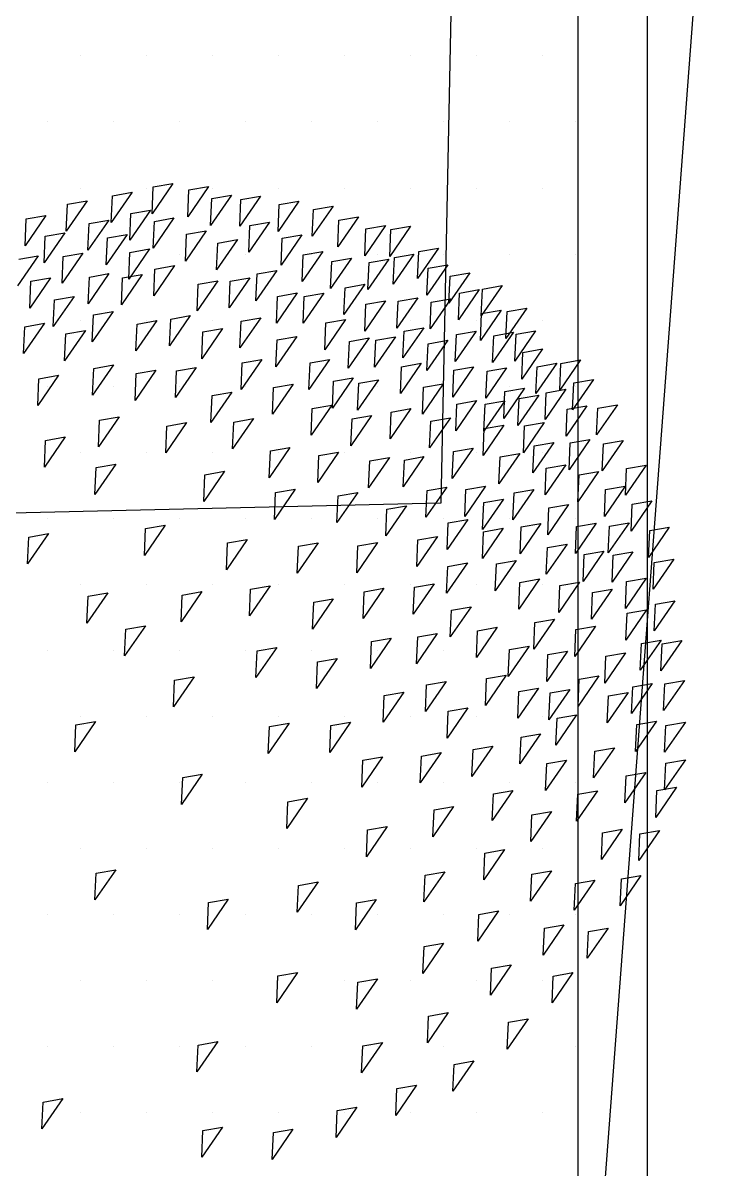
# Model space of a CAD drawing. Header units: millimetres. Extents: x 43168.9 to 43194.6, y -25545.1 to -25543.4.
# Drawn here: x 43172.176 to 43172.2155, y -25544.7485 to -25544.6824 of the extents above; entities that cross this region are included whole.
import ezdxf

# ---------------------------------------------------------------- set-up
doc = ezdxf.new("R2010")
doc.units = ezdxf.units.MM
doc.header["$LTSCALE"] = 200
doc.linetypes.add('DASHDOT', pattern=[1, 0.5, -0.25, 0, -0.25])
doc.layers.add('agac_sgh', color=7, linetype='Continuous', true_color=0x244700)
doc.layers.add('cim_sgh', color=7, linetype='Continuous', true_color=0x248f00)
for name, color, linetype in [('merdi_sgh', 3, 'Continuous'), ('vaziyet-01_sgh', 33, 'Continuous'), ('yapi-yaklasma_sgh', 41, 'DASHDOT')]:
    doc.layers.add(name, color=color, linetype=linetype)

msp = doc.modelspace()

# ---------------------------------------------------------------- linework, layer by layer
at = {"layer": 'agac_sgh', "color": 0}
for p, q in [((43172.184674, -25544.691622), (43172.183475, -25544.693367)), ((43172.183542, -25544.691818), (43172.184674, -25544.691622)), ((43172.182322, -25544.692126), (43172.181123, -25544.693871)), ((43172.181123, -25544.693871), (43172.18119, -25544.692322)), ((43172.18119, -25544.692322), (43172.182322, -25544.692126)), ((43172.183475, -25544.693367), (43172.183542, -25544.691818)), ((43172.186737, -25544.691796), (43172.185537, -25544.693541)), ((43172.185537, -25544.693541), (43172.185605, -25544.691992)), ((43172.185605, -25544.691992), (43172.186737, -25544.691796)), ((43172.188057, -25544.692292), (43172.186858, -25544.694037)), ((43172.186925, -25544.692488), (43172.188057, -25544.692292)), ((43172.179731, -25544.692622), (43172.178532, -25544.694368)), ((43172.178532, -25544.694368), (43172.178599, -25544.692818)), ((43172.178599, -25544.692818), (43172.179731, -25544.692622)), ((43172.186858, -25544.694037), (43172.186925, -25544.692488)), ((43172.18973, -25544.69234), (43172.188531, -25544.694086)), ((43172.188531, -25544.694086), (43172.188598, -25544.692536)), ((43172.188598, -25544.692536), (43172.18973, -25544.69234)), ((43172.191943, -25544.692633), (43172.190744, -25544.694379)), ((43172.190744, -25544.694379), (43172.190811, -25544.692829)), ((43172.190811, -25544.692829), (43172.191943, -25544.692633)), ((43172.193918, -25544.692919), (43172.192719, -25544.694665)), ((43172.192786, -25544.693115), (43172.193918, -25544.692919)), ((43172.177354, -25544.693469), (43172.176155, -25544.695214)), ((43172.176222, -25544.693665), (43172.177354, -25544.693469)), ((43172.183391, -25544.693148), (43172.182192, -25544.694893)), ((43172.182192, -25544.694893), (43172.182259, -25544.693344)), ((43172.182259, -25544.693344), (43172.183391, -25544.693148)), ((43172.184741, -25544.693607), (43172.183542, -25544.695352)), ((43172.183609, -25544.693803), (43172.184741, -25544.693607)), ((43172.192719, -25544.694665), (43172.192786, -25544.693115)), ((43172.195389, -25544.693534), (43172.19419, -25544.695279)), ((43172.194257, -25544.69373), (43172.195389, -25544.693534)), ((43172.176155, -25544.695214), (43172.176222, -25544.693665)), ((43172.180981, -25544.693726), (43172.179782, -25544.695472)), ((43172.179782, -25544.695472), (43172.179849, -25544.693922)), ((43172.179849, -25544.693922), (43172.180981, -25544.693726)), ((43172.183542, -25544.695352), (43172.183609, -25544.693803)), ((43172.190258, -25544.693843), (43172.189059, -25544.695588)), ((43172.189059, -25544.695588), (43172.189126, -25544.694039)), ((43172.189126, -25544.694039), (43172.190258, -25544.693843)), ((43172.19419, -25544.695279), (43172.194257, -25544.69373)), ((43172.196949, -25544.694037), (43172.19575, -25544.695782)), ((43172.19575, -25544.695782), (43172.195817, -25544.694233)), ((43172.195817, -25544.694233), (43172.196949, -25544.694037)), ((43172.198382, -25544.694078), (43172.197183, -25544.695824)), ((43172.197183, -25544.695824), (43172.197251, -25544.694274)), ((43172.197251, -25544.694274), (43172.198382, -25544.694078)), ((43172.178453, -25544.694454), (43172.177254, -25544.696199)), ((43172.177254, -25544.696199), (43172.177321, -25544.69465)), ((43172.177321, -25544.69465), (43172.178453, -25544.694454)), ((43172.182037, -25544.694558), (43172.180838, -25544.696303)), ((43172.180838, -25544.696303), (43172.180905, -25544.694754)), ((43172.180905, -25544.694754), (43172.182037, -25544.694558)), ((43172.186602, -25544.694347), (43172.185403, -25544.696092)), ((43172.185403, -25544.696092), (43172.185471, -25544.694543)), ((43172.185471, -25544.694543), (43172.186602, -25544.694347)), ((43172.188401, -25544.694857), (43172.187202, -25544.696602)), ((43172.187269, -25544.695053), (43172.188401, -25544.694857)), ((43172.192119, -25544.694583), (43172.19092, -25544.696329)), ((43172.19092, -25544.696329), (43172.190987, -25544.694779)), ((43172.190987, -25544.694779), (43172.192119, -25544.694583)), ((43172.183332, -25544.695396), (43172.182133, -25544.697142)), ((43172.182133, -25544.697142), (43172.182201, -25544.695592)), ((43172.182201, -25544.695592), (43172.183332, -25544.695396)), ((43172.187202, -25544.696602), (43172.187269, -25544.695053)), ((43172.193327, -25544.695534), (43172.192128, -25544.697279)), ((43172.192195, -25544.69573), (43172.193327, -25544.695534)), ((43172.199992, -25544.695345), (43172.198793, -25544.697091)), ((43172.198793, -25544.697091), (43172.19886, -25544.695541)), ((43172.19886, -25544.695541), (43172.199992, -25544.695345)), ((43172.176918, -25544.695782), (43172.175719, -25544.697528)), ((43172.175787, -25544.695978), (43172.176918, -25544.695782)), ((43172.179484, -25544.695628), (43172.178285, -25544.697373)), ((43172.178285, -25544.697373), (43172.178352, -25544.695824)), ((43172.178352, -25544.695824), (43172.179484, -25544.695628)), ((43172.192128, -25544.697279), (43172.192195, -25544.69573)), ((43172.194974, -25544.695925), (43172.193775, -25544.69767)), ((43172.193775, -25544.69767), (43172.193842, -25544.696121)), ((43172.193842, -25544.696121), (43172.194974, -25544.695925)), ((43172.197125, -25544.695987), (43172.195926, -25544.697732)), ((43172.195926, -25544.697732), (43172.195993, -25544.696183)), ((43172.195993, -25544.696183), (43172.197125, -25544.695987)), ((43172.198584, -25544.695686), (43172.197385, -25544.697431)), ((43172.197385, -25544.697431), (43172.197452, -25544.695882)), ((43172.197452, -25544.695882), (43172.198584, -25544.695686)), ((43172.180993, -25544.696816), (43172.179794, -25544.698561)), ((43172.179861, -25544.697012), (43172.180993, -25544.696816)), ((43172.182905, -25544.696871), (43172.181706, -25544.698617)), ((43172.181773, -25544.697067), (43172.182905, -25544.696871)), ((43172.184779, -25544.696354), (43172.18358, -25544.698099)), ((43172.18358, -25544.698099), (43172.183647, -25544.69655)), ((43172.183647, -25544.69655), (43172.184779, -25544.696354)), ((43172.190665, -25544.696639), (43172.189466, -25544.698384)), ((43172.189466, -25544.698384), (43172.189533, -25544.696835)), ((43172.189533, -25544.696835), (43172.190665, -25544.696639)), ((43172.200533, -25544.696315), (43172.199334, -25544.69806)), ((43172.199334, -25544.69806), (43172.199401, -25544.696511)), ((43172.199401, -25544.696511), (43172.200533, -25544.696315)), ((43172.201803, -25544.696771), (43172.200604, -25544.698516)), ((43172.200671, -25544.696967), (43172.201803, -25544.696771)), ((43172.177623, -25544.697061), (43172.176424, -25544.698807)), ((43172.176424, -25544.698807), (43172.176491, -25544.697257)), ((43172.176491, -25544.697257), (43172.177623, -25544.697061)), ((43172.179794, -25544.698561), (43172.179861, -25544.697012)), ((43172.181706, -25544.698617), (43172.181773, -25544.697067)), ((43172.187269, -25544.697227), (43172.18607, -25544.698972)), ((43172.18607, -25544.698972), (43172.186137, -25544.697423)), ((43172.186137, -25544.697423), (43172.187269, -25544.697227)), ((43172.189118, -25544.697051), (43172.187919, -25544.698797)), ((43172.187919, -25544.698797), (43172.187986, -25544.697247)), ((43172.187986, -25544.697247), (43172.189118, -25544.697051)), ((43172.195741, -25544.697434), (43172.194542, -25544.699179)), ((43172.19461, -25544.69763), (43172.195741, -25544.697434)), ((43172.200604, -25544.698516), (43172.200671, -25544.696967)), ((43172.203665, -25544.697511), (43172.202466, -25544.699257)), ((43172.202533, -25544.697707), (43172.203665, -25544.697511)), ((43172.178981, -25544.69813), (43172.177782, -25544.699876)), ((43172.177849, -25544.698326), (43172.178981, -25544.69813)), ((43172.191847, -25544.697931), (43172.190648, -25544.699677)), ((43172.190648, -25544.699677), (43172.190715, -25544.698127)), ((43172.190715, -25544.698127), (43172.191847, -25544.697931)), ((43172.19339, -25544.697938), (43172.192191, -25544.699683)), ((43172.192191, -25544.699683), (43172.192258, -25544.698134)), ((43172.192258, -25544.698134), (43172.19339, -25544.697938)), ((43172.194542, -25544.699179), (43172.19461, -25544.69763)), ((43172.198798, -25544.698209), (43172.197599, -25544.699955)), ((43172.197666, -25544.698405), (43172.198798, -25544.698209)), ((43172.200709, -25544.698265), (43172.19951, -25544.70001)), ((43172.199577, -25544.698461), (43172.200709, -25544.698265)), ((43172.202344, -25544.69774), (43172.201145, -25544.699485)), ((43172.201145, -25544.699485), (43172.201212, -25544.697936)), ((43172.201212, -25544.697936), (43172.202344, -25544.69774)), ((43172.202466, -25544.699257), (43172.202533, -25544.697707)), ((43172.177782, -25544.699876), (43172.177849, -25544.698326)), ((43172.196949, -25544.698384), (43172.19575, -25544.70013)), ((43172.19575, -25544.70013), (43172.195817, -25544.69858)), ((43172.195817, -25544.69858), (43172.196949, -25544.698384)), ((43172.197599, -25544.699955), (43172.197666, -25544.698405)), ((43172.19951, -25544.70001), (43172.199577, -25544.698461)), ((43172.203614, -25544.698921), (43172.202415, -25544.700666)), ((43172.202483, -25544.699117), (43172.203614, -25544.698921)), ((43172.205086, -25544.698811), (43172.203887, -25544.700556)), ((43172.203954, -25544.699007), (43172.205086, -25544.698811)), ((43172.181232, -25544.698996), (43172.180033, -25544.700742)), ((43172.180033, -25544.700742), (43172.1801, -25544.699192)), ((43172.1801, -25544.699192), (43172.181232, -25544.698996)), ((43172.183748, -25544.699527), (43172.182549, -25544.701272)), ((43172.182616, -25544.699723), (43172.183748, -25544.699527)), ((43172.185684, -25544.69924), (43172.184485, -25544.700985)), ((43172.184485, -25544.700985), (43172.184552, -25544.699436)), ((43172.184552, -25544.699436), (43172.185684, -25544.69924)), ((43172.189747, -25544.699358), (43172.188548, -25544.701103)), ((43172.188548, -25544.701103), (43172.188615, -25544.699554)), ((43172.188615, -25544.699554), (43172.189747, -25544.699358)), ((43172.194635, -25544.699461), (43172.193436, -25544.701207)), ((43172.193503, -25544.699657), (43172.194635, -25544.699461)), ((43172.202415, -25544.700666), (43172.202483, -25544.699117)), ((43172.203887, -25544.700556), (43172.203954, -25544.699007)), ((43172.177271, -25544.699682), (43172.176072, -25544.701428)), ((43172.176072, -25544.701428), (43172.176139, -25544.699878)), ((43172.176139, -25544.699878), (43172.177271, -25544.699682)), ((43172.179635, -25544.700094), (43172.178436, -25544.70184)), ((43172.178503, -25544.70029), (43172.179635, -25544.700094)), ((43172.182549, -25544.701272), (43172.182616, -25544.699723)), ((43172.187546, -25544.69998), (43172.186347, -25544.701726)), ((43172.186347, -25544.701726), (43172.186414, -25544.700176)), ((43172.186414, -25544.700176), (43172.187546, -25544.69998)), ((43172.193436, -25544.701207), (43172.193503, -25544.699657)), ((43172.19915, -25544.699935), (43172.197951, -25544.701681)), ((43172.197951, -25544.701681), (43172.198018, -25544.700131)), ((43172.198018, -25544.700131), (43172.19915, -25544.699935)), ((43172.202168, -25544.700137), (43172.200969, -25544.701883)), ((43172.201036, -25544.700333), (43172.202168, -25544.700137)), ((43172.204319, -25544.7002), (43172.20312, -25544.701945)), ((43172.203187, -25544.700396), (43172.204319, -25544.7002)), ((43172.205602, -25544.700122), (43172.204403, -25544.701868)), ((43172.20447, -25544.700318), (43172.205602, -25544.700122)), ((43172.178436, -25544.70184), (43172.178503, -25544.70029)), ((43172.191822, -25544.700448), (43172.190623, -25544.702193)), ((43172.190623, -25544.702193), (43172.19069, -25544.700644)), ((43172.19069, -25544.700644), (43172.191822, -25544.700448)), ((43172.195993, -25544.70053), (43172.194794, -25544.702276)), ((43172.194794, -25544.702276), (43172.194861, -25544.700726)), ((43172.194861, -25544.700726), (43172.195993, -25544.70053)), ((43172.197515, -25544.70046), (43172.196316, -25544.702205)), ((43172.196316, -25544.702205), (43172.196383, -25544.700656)), ((43172.196383, -25544.700656), (43172.197515, -25544.70046)), ((43172.200533, -25544.700662), (43172.199334, -25544.702407)), ((43172.199334, -25544.702407), (43172.199401, -25544.700858)), ((43172.199401, -25544.700858), (43172.200533, -25544.700662)), ((43172.200969, -25544.701883), (43172.201036, -25544.700333)), ((43172.20312, -25544.701945), (43172.203187, -25544.700396)), ((43172.204403, -25544.701868), (43172.20447, -25544.700318)), ((43172.206004, -25544.701164), (43172.204805, -25544.702909)), ((43172.204805, -25544.702909), (43172.204872, -25544.70136)), ((43172.204872, -25544.70136), (43172.206004, -25544.701164)), ((43172.181245, -25544.702086), (43172.180046, -25544.703831)), ((43172.180113, -25544.702282), (43172.181245, -25544.702086)), ((43172.186024, -25544.702224), (43172.184825, -25544.70397)), ((43172.184892, -25544.70242), (43172.186024, -25544.702224)), ((43172.18981, -25544.701762), (43172.18861, -25544.703507)), ((43172.18861, -25544.703507), (43172.188678, -25544.701958)), ((43172.188678, -25544.701958), (43172.18981, -25544.701762)), ((43172.193721, -25544.701761), (43172.192522, -25544.703506)), ((43172.192522, -25544.703506), (43172.192589, -25544.701957)), ((43172.192589, -25544.701957), (43172.193721, -25544.701761)), ((43172.198999, -25544.70199), (43172.1978, -25544.703736)), ((43172.1978, -25544.703736), (43172.197867, -25544.702186)), ((43172.197867, -25544.702186), (43172.198999, -25544.70199)), ((43172.202017, -25544.702192), (43172.200818, -25544.703938)), ((43172.200885, -25544.702388), (43172.202017, -25544.702192)), ((43172.206822, -25544.701988), (43172.205622, -25544.703734)), ((43172.205622, -25544.703734), (43172.20569, -25544.702184)), ((43172.20569, -25544.702184), (43172.206822, -25544.701988)), ((43172.208192, -25544.701799), (43172.206993, -25544.703545)), ((43172.206993, -25544.703545), (43172.207061, -25544.701995)), ((43172.207061, -25544.701995), (43172.208192, -25544.701799)), ((43172.178088, -25544.702681), (43172.176889, -25544.704426)), ((43172.176889, -25544.704426), (43172.176956, -25544.702877)), ((43172.176956, -25544.702877), (43172.178088, -25544.702681)), ((43172.180046, -25544.703831), (43172.180113, -25544.702282)), ((43172.183697, -25544.702386), (43172.182498, -25544.704131)), ((43172.182498, -25544.704131), (43172.182565, -25544.702582)), ((43172.182565, -25544.702582), (43172.183697, -25544.702386)), ((43172.184825, -25544.70397), (43172.184892, -25544.70242)), ((43172.195079, -25544.70283), (43172.19388, -25544.704576)), ((43172.193947, -25544.703026), (43172.195079, -25544.70283)), ((43172.200818, -25544.703938), (43172.200885, -25544.702388)), ((43172.203929, -25544.702248), (43172.20273, -25544.703993)), ((43172.20273, -25544.703993), (43172.202797, -25544.702444)), ((43172.202797, -25544.702444), (43172.203929, -25544.702248)), ((43172.191621, -25544.703187), (43172.190422, -25544.704933)), ((43172.190422, -25544.704933), (43172.190489, -25544.703383)), ((43172.190489, -25544.703383), (43172.191621, -25544.703187)), ((43172.19388, -25544.704576), (43172.193947, -25544.703026)), ((43172.196534, -25544.702949), (43172.195335, -25544.704694)), ((43172.195335, -25544.704694), (43172.195402, -25544.703145)), ((43172.195402, -25544.703145), (43172.196534, -25544.702949)), ((43172.200269, -25544.703171), (43172.19907, -25544.704917)), ((43172.19907, -25544.704917), (43172.199137, -25544.703367)), ((43172.199137, -25544.703367), (43172.200269, -25544.703171)), ((43172.20496, -25544.703422), (43172.203761, -25544.705167)), ((43172.203828, -25544.703618), (43172.20496, -25544.703422)), ((43172.20735, -25544.703491), (43172.206151, -25544.705236)), ((43172.206218, -25544.703687), (43172.20735, -25544.703491)), ((43172.208934, -25544.702927), (43172.207735, -25544.704672)), ((43172.207735, -25544.704672), (43172.207803, -25544.703123)), ((43172.207803, -25544.703123), (43172.208934, -25544.702927)), ((43172.188074, -25544.703657), (43172.186875, -25544.705402)), ((43172.186875, -25544.705402), (43172.186942, -25544.703853)), ((43172.186942, -25544.703853), (43172.188074, -25544.703657)), ((43172.202193, -25544.704142), (43172.200994, -25544.705888)), ((43172.201061, -25544.704338), (43172.202193, -25544.704142)), ((43172.203816, -25544.704151), (43172.202617, -25544.705897)), ((43172.202684, -25544.704347), (43172.203816, -25544.704151)), ((43172.203761, -25544.705167), (43172.203828, -25544.703618)), ((43172.205782, -25544.703827), (43172.204583, -25544.705572)), ((43172.204583, -25544.705572), (43172.20465, -25544.704023)), ((43172.20465, -25544.704023), (43172.205782, -25544.703827)), ((43172.206151, -25544.705236), (43172.206218, -25544.703687)), ((43172.193847, -25544.704396), (43172.192648, -25544.706141)), ((43172.192648, -25544.706141), (43172.192715, -25544.704592)), ((43172.192715, -25544.704592), (43172.193847, -25544.704396)), ((43172.198408, -25544.704605), (43172.197209, -25544.70635)), ((43172.197209, -25544.70635), (43172.197276, -25544.704801)), ((43172.197276, -25544.704801), (43172.198408, -25544.704605)), ((43172.200994, -25544.705888), (43172.201061, -25544.704338)), ((43172.202617, -25544.705897), (43172.202684, -25544.704347)), ((43172.208557, -25544.704441), (43172.207358, -25544.706187)), ((43172.207358, -25544.706187), (43172.207425, -25544.704637)), ((43172.207425, -25544.704637), (43172.208557, -25544.704441)), ((43172.210318, -25544.704378), (43172.209119, -25544.706123)), ((43172.209119, -25544.706123), (43172.209186, -25544.704574)), ((43172.209186, -25544.704574), (43172.210318, -25544.704378)), ((43172.181585, -25544.70507), (43172.180385, -25544.706816)), ((43172.180385, -25544.706816), (43172.180453, -25544.705266)), ((43172.180453, -25544.705266), (43172.181585, -25544.70507)), ((43172.185471, -25544.705412), (43172.184272, -25544.707157)), ((43172.184339, -25544.705608), (43172.185471, -25544.705412)), ((43172.189319, -25544.70518), (43172.18812, -25544.706925)), ((43172.18812, -25544.706925), (43172.188187, -25544.705376)), ((43172.188187, -25544.705376), (43172.189319, -25544.70518)), ((43172.196144, -25544.704997), (43172.194945, -25544.706742)), ((43172.194945, -25544.706742), (43172.195012, -25544.705193)), ((43172.195012, -25544.705193), (43172.196144, -25544.704997)), ((43172.200684, -25544.705128), (43172.199485, -25544.706874)), ((43172.199485, -25544.706874), (43172.199552, -25544.705324)), ((43172.199552, -25544.705324), (43172.200684, -25544.705128)), ((43172.206092, -25544.705399), (43172.204893, -25544.707145)), ((43172.20496, -25544.705595), (43172.206092, -25544.705399)), ((43172.184272, -25544.707157), (43172.184339, -25544.705608)), ((43172.203765, -25544.705561), (43172.202566, -25544.707306)), ((43172.202566, -25544.707306), (43172.202634, -25544.705757)), ((43172.202634, -25544.705757), (43172.203765, -25544.705561)), ((43172.204893, -25544.707145), (43172.20496, -25544.705595)), ((43172.178466, -25544.706238), (43172.177266, -25544.707984)), ((43172.177266, -25544.707984), (43172.177334, -25544.706434)), ((43172.177334, -25544.706434), (43172.178466, -25544.706238)), ((43172.191432, -25544.706843), (43172.190233, -25544.708588)), ((43172.1903, -25544.707039), (43172.191432, -25544.706843)), ((43172.206646, -25544.70656), (43172.205446, -25544.708305)), ((43172.205446, -25544.708305), (43172.205514, -25544.706756)), ((43172.205514, -25544.706756), (43172.206646, -25544.70656)), ((43172.208733, -25544.706391), (43172.207534, -25544.708137)), ((43172.207534, -25544.708137), (43172.207601, -25544.706587)), ((43172.207601, -25544.706587), (43172.208733, -25544.706391)), ((43172.210645, -25544.706447), (43172.209446, -25544.708192)), ((43172.209446, -25544.708192), (43172.209513, -25544.706643)), ((43172.209513, -25544.706643), (43172.210645, -25544.706447)), ((43172.190233, -25544.708588), (43172.1903, -25544.707039)), ((43172.194232, -25544.707115), (43172.193033, -25544.70886)), ((43172.193033, -25544.70886), (43172.193101, -25544.707311)), ((43172.193101, -25544.707311), (43172.194232, -25544.707115)), ((43172.197163, -25544.707429), (43172.195964, -25544.709174)), ((43172.196031, -25544.707625), (43172.197163, -25544.707429)), ((43172.199162, -25544.707372), (43172.197963, -25544.709118)), ((43172.198031, -25544.707568), (43172.199162, -25544.707372)), ((43172.201992, -25544.706882), (43172.200793, -25544.708628)), ((43172.200793, -25544.708628), (43172.20086, -25544.707078)), ((43172.20086, -25544.707078), (43172.201992, -25544.706882)), ((43172.204684, -25544.707189), (43172.203485, -25544.708934)), ((43172.203485, -25544.708934), (43172.203552, -25544.707385)), ((43172.203552, -25544.707385), (43172.204684, -25544.707189)), ((43172.181383, -25544.70781), (43172.180184, -25544.709556)), ((43172.180184, -25544.709556), (43172.180251, -25544.708006)), ((43172.180251, -25544.708006), (43172.181383, -25544.70781)), ((43172.195964, -25544.709174), (43172.196031, -25544.707625)), ((43172.197963, -25544.709118), (43172.198031, -25544.707568)), ((43172.20735, -25544.707838), (43172.206151, -25544.709584)), ((43172.206151, -25544.709584), (43172.206218, -25544.708034)), ((43172.206218, -25544.708034), (43172.20735, -25544.707838)), ((43172.211978, -25544.707858), (43172.210779, -25544.709604)), ((43172.210779, -25544.709604), (43172.210846, -25544.708054)), ((43172.210846, -25544.708054), (43172.211978, -25544.707858)), ((43172.187659, -25544.708221), (43172.18646, -25544.709966)), ((43172.18646, -25544.709966), (43172.186527, -25544.708417)), ((43172.186527, -25544.708417), (43172.187659, -25544.708221)), ((43172.209236, -25544.708236), (43172.208037, -25544.709982)), ((43172.208037, -25544.709982), (43172.208104, -25544.708432)), ((43172.208104, -25544.708432), (43172.209236, -25544.708236)), ((43172.191734, -25544.709254), (43172.190535, -25544.711)), ((43172.190535, -25544.711), (43172.190602, -25544.70945)), ((43172.190602, -25544.70945), (43172.191734, -25544.709254)), ((43172.195339, -25544.709435), (43172.19414, -25544.71118)), ((43172.194207, -25544.709631), (43172.195339, -25544.709435)), ((43172.20047, -25544.709126), (43172.199271, -25544.710872)), ((43172.199271, -25544.710872), (43172.199339, -25544.709322)), ((43172.199339, -25544.709322), (43172.20047, -25544.709126)), ((43172.202709, -25544.709077), (43172.20151, -25544.710822)), ((43172.20151, -25544.710822), (43172.201577, -25544.709273)), ((43172.201577, -25544.709273), (43172.202709, -25544.709077)), ((43172.205489, -25544.709272), (43172.204289, -25544.711017)), ((43172.204289, -25544.711017), (43172.204357, -25544.709468)), ((43172.204357, -25544.709468), (43172.205489, -25544.709272)), ((43172.210771, -25544.709082), (43172.209572, -25544.710827)), ((43172.209572, -25544.710827), (43172.209639, -25544.709278)), ((43172.209639, -25544.709278), (43172.210771, -25544.709082)), ((43172.19414, -25544.71118), (43172.194207, -25544.709631)), ((43172.203745, -25544.709831), (43172.202546, -25544.711577)), ((43172.202546, -25544.711577), (43172.202613, -25544.710027)), ((43172.202613, -25544.710027), (43172.203745, -25544.709831)), ((43172.207501, -25544.710131), (43172.206302, -25544.711876)), ((43172.206369, -25544.710327), (43172.207501, -25544.710131)), ((43172.212305, -25544.709927), (43172.211106, -25544.711672)), ((43172.211106, -25544.711672), (43172.211173, -25544.710123)), ((43172.211173, -25544.710123), (43172.212305, -25544.709927)), ((43172.198156, -25544.710203), (43172.196957, -25544.711949)), ((43172.196957, -25544.711949), (43172.197025, -25544.710399)), ((43172.197025, -25544.710399), (43172.198156, -25544.710203)), ((43172.206302, -25544.711876), (43172.206369, -25544.710327)), ((43172.184238, -25544.711325), (43172.183039, -25544.71307)), ((43172.183106, -25544.711521), (43172.184238, -25544.711325)), ((43172.20169, -25544.710992), (43172.200491, -25544.712738)), ((43172.200491, -25544.712738), (43172.200559, -25544.711188)), ((43172.200559, -25544.711188), (43172.20169, -25544.710992)), ((43172.205904, -25544.711229), (43172.204705, -25544.712974)), ((43172.204705, -25544.712974), (43172.204772, -25544.711425)), ((43172.204772, -25544.711425), (43172.205904, -25544.711229)), ((43172.209098, -25544.711207), (43172.207899, -25544.712952)), ((43172.207899, -25544.712952), (43172.207966, -25544.711403)), ((43172.207966, -25544.711403), (43172.209098, -25544.711207)), ((43172.210989, -25544.711185), (43172.20979, -25544.712931)), ((43172.20979, -25544.712931), (43172.209857, -25544.711381)), ((43172.209857, -25544.711381), (43172.210989, -25544.711185)), ((43172.213311, -25544.711443), (43172.212112, -25544.713189)), ((43172.212179, -25544.711639), (43172.213311, -25544.711443)), ((43172.177497, -25544.711816), (43172.176298, -25544.713561)), ((43172.176298, -25544.713561), (43172.176365, -25544.712012)), ((43172.176365, -25544.712012), (43172.177497, -25544.711816)), ((43172.183039, -25544.71307), (43172.183106, -25544.711521)), ((43172.188967, -25544.712149), (43172.187768, -25544.713894)), ((43172.187835, -25544.712345), (43172.188967, -25544.712149)), ((43172.199942, -25544.711971), (43172.198743, -25544.713716)), ((43172.19881, -25544.712167), (43172.199942, -25544.711971)), ((43172.203728, -25544.711509), (43172.202529, -25544.713254)), ((43172.202529, -25544.713254), (43172.202596, -25544.711705)), ((43172.202596, -25544.711705), (43172.203728, -25544.711509)), ((43172.212112, -25544.713189), (43172.212179, -25544.711639)), ((43172.187768, -25544.713894), (43172.187835, -25544.712345)), ((43172.19305, -25544.712343), (43172.191851, -25544.714089)), ((43172.191851, -25544.714089), (43172.191918, -25544.712539)), ((43172.191918, -25544.712539), (43172.19305, -25544.712343)), ((43172.196484, -25544.712328), (43172.195285, -25544.714074)), ((43172.195285, -25544.714074), (43172.195352, -25544.712524)), ((43172.195352, -25544.712524), (43172.196484, -25544.712328)), ((43172.198743, -25544.713716), (43172.19881, -25544.712167)), ((43172.207413, -25544.712417), (43172.206214, -25544.714162)), ((43172.206214, -25544.714162), (43172.206281, -25544.712613)), ((43172.206281, -25544.712613), (43172.207413, -25544.712417)), ((43172.20447, -25544.713361), (43172.203271, -25544.715106)), ((43172.203338, -25544.713557), (43172.20447, -25544.713361)), ((43172.209538, -25544.712821), (43172.208339, -25544.714567)), ((43172.208339, -25544.714567), (43172.208406, -25544.713017)), ((43172.208406, -25544.713017), (43172.209538, -25544.712821)), ((43172.211211, -25544.71287), (43172.210012, -25544.714615)), ((43172.210012, -25544.714615), (43172.210079, -25544.713066)), ((43172.210079, -25544.713066), (43172.211211, -25544.71287)), ((43172.213575, -25544.713282), (43172.212376, -25544.715027)), ((43172.212376, -25544.715027), (43172.212443, -25544.713478)), ((43172.212443, -25544.713478), (43172.213575, -25544.713282)), ((43172.201665, -25544.713508), (43172.200466, -25544.715254)), ((43172.200466, -25544.715254), (43172.200533, -25544.713704)), ((43172.200533, -25544.713704), (43172.201665, -25544.713508)), ((43172.203271, -25544.715106), (43172.203338, -25544.713557)), ((43172.199741, -25544.714711), (43172.198542, -25544.716456)), ((43172.198609, -25544.714907), (43172.199741, -25544.714711)), ((43172.205828, -25544.71443), (43172.204629, -25544.716175)), ((43172.204629, -25544.716175), (43172.204696, -25544.714626)), ((43172.204696, -25544.714626), (43172.205828, -25544.71443)), ((43172.20813, -25544.714611), (43172.206931, -25544.716356)), ((43172.206998, -25544.714807), (43172.20813, -25544.714611)), ((43172.211978, -25544.714379), (43172.210779, -25544.716125)), ((43172.210779, -25544.716125), (43172.210846, -25544.714575)), ((43172.210846, -25544.714575), (43172.211978, -25544.714379)), ((43172.180918, -25544.715233), (43172.179719, -25544.716978)), ((43172.179719, -25544.716978), (43172.179786, -25544.715429)), ((43172.179786, -25544.715429), (43172.180918, -25544.715233)), ((43172.186351, -25544.715162), (43172.185152, -25544.716907)), ((43172.185152, -25544.716907), (43172.185219, -25544.715358)), ((43172.185219, -25544.715358), (43172.186351, -25544.715162)), ((43172.190288, -25544.714818), (43172.189089, -25544.716564)), ((43172.189089, -25544.716564), (43172.189156, -25544.715014)), ((43172.189156, -25544.715014), (43172.190288, -25544.714818)), ((43172.196849, -25544.71497), (43172.195649, -25544.716716)), ((43172.195649, -25544.716716), (43172.195717, -25544.715166)), ((43172.195717, -25544.715166), (43172.196849, -25544.71497)), ((43172.198542, -25544.716456), (43172.198609, -25544.714907)), ((43172.206931, -25544.716356), (43172.206998, -25544.714807)), ((43172.210016, -25544.715009), (43172.208817, -25544.716754)), ((43172.208817, -25544.716754), (43172.208884, -25544.715205)), ((43172.208884, -25544.715205), (43172.210016, -25544.715009)), ((43172.193931, -25544.715572), (43172.192732, -25544.717318)), ((43172.192732, -25544.717318), (43172.192799, -25544.715768)), ((43172.192799, -25544.715768), (43172.193931, -25544.715572)), ((43172.201879, -25544.716031), (43172.20068, -25544.717777)), ((43172.200747, -25544.716227), (43172.201879, -25544.716031)), ((43172.213638, -25544.715686), (43172.212439, -25544.717431)), ((43172.212439, -25544.717431), (43172.212506, -25544.715882)), ((43172.212506, -25544.715882), (43172.213638, -25544.715686)), ((43172.20068, -25544.717777), (43172.200747, -25544.716227)), ((43172.206696, -25544.716743), (43172.205497, -25544.718489)), ((43172.205564, -25544.716939), (43172.206696, -25544.716743)), ((43172.212003, -25544.716211), (43172.210804, -25544.717956)), ((43172.210804, -25544.717956), (43172.210871, -25544.716407)), ((43172.210871, -25544.716407), (43172.212003, -25544.716211)), ((43172.183094, -25544.717127), (43172.181895, -25544.718872)), ((43172.181895, -25544.718872), (43172.181962, -25544.717323)), ((43172.181962, -25544.717323), (43172.183094, -25544.717127)), ((43172.203388, -25544.717219), (43172.202189, -25544.718965)), ((43172.202189, -25544.718965), (43172.202257, -25544.717415)), ((43172.202257, -25544.717415), (43172.203388, -25544.717219)), ((43172.205497, -25544.718489), (43172.205564, -25544.716939)), ((43172.20906, -25544.717155), (43172.207861, -25544.7189)), ((43172.207861, -25544.7189), (43172.207929, -25544.717351)), ((43172.207929, -25544.717351), (43172.20906, -25544.717155)), ((43172.197276, -25544.717843), (43172.196077, -25544.719588)), ((43172.196077, -25544.719588), (43172.196144, -25544.718039)), ((43172.196144, -25544.718039), (43172.197276, -25544.717843)), ((43172.19993, -25544.717577), (43172.198731, -25544.719322)), ((43172.198731, -25544.719322), (43172.198798, -25544.717773)), ((43172.198798, -25544.717773), (43172.19993, -25544.717577)), ((43172.212833, -25544.717951), (43172.211634, -25544.719696)), ((43172.211702, -25544.718147), (43172.212833, -25544.717951)), ((43172.214028, -25544.717985), (43172.212829, -25544.719731)), ((43172.212896, -25544.718181), (43172.214028, -25544.717985)), ((43172.190665, -25544.718376), (43172.189466, -25544.720121)), ((43172.189466, -25544.720121), (43172.189533, -25544.718572)), ((43172.189533, -25544.718572), (43172.190665, -25544.718376)), ((43172.205225, -25544.718302), (43172.204026, -25544.720048)), ((43172.204026, -25544.720048), (43172.204093, -25544.718498)), ((43172.204093, -25544.718498), (43172.205225, -25544.718302)), ((43172.207438, -25544.718595), (43172.206239, -25544.720341)), ((43172.206306, -25544.718791), (43172.207438, -25544.718595)), ((43172.210783, -25544.718692), (43172.209584, -25544.720438)), ((43172.209652, -25544.718888), (43172.210783, -25544.718692)), ((43172.211634, -25544.719696), (43172.211702, -25544.718147)), ((43172.212829, -25544.719731), (43172.212896, -25544.718181)), ((43172.194157, -25544.719011), (43172.192958, -25544.720756)), ((43172.192958, -25544.720756), (43172.193025, -25544.719207)), ((43172.193025, -25544.719207), (43172.194157, -25544.719011)), ((43172.206239, -25544.720341), (43172.206306, -25544.718791)), ((43172.209584, -25544.720438), (43172.209652, -25544.718888)), ((43172.185911, -25544.720069), (43172.184712, -25544.721814)), ((43172.184779, -25544.720265), (43172.185911, -25544.720069)), ((43172.203904, -25544.71998), (43172.202705, -25544.721725)), ((43172.202772, -25544.720176), (43172.203904, -25544.71998)), ((43172.209249, -25544.720021), (43172.20805, -25544.721766)), ((43172.208117, -25544.720217), (43172.209249, -25544.720021)), ((43172.184712, -25544.721814), (43172.184779, -25544.720265)), ((43172.200446, -25544.720337), (43172.199246, -25544.722083)), ((43172.199246, -25544.722083), (43172.199314, -25544.720533)), ((43172.199314, -25544.720533), (43172.200446, -25544.720337)), ((43172.202705, -25544.721725), (43172.202772, -25544.720176)), ((43172.205765, -25544.72072), (43172.204566, -25544.722466)), ((43172.204634, -25544.720916), (43172.205765, -25544.72072)), ((43172.20805, -25544.721766), (43172.208117, -25544.720217)), ((43172.21233, -25544.720453), (43172.211131, -25544.722199)), ((43172.211131, -25544.722199), (43172.211199, -25544.720649)), ((43172.211199, -25544.720649), (43172.21233, -25544.720453)), ((43172.214179, -25544.720278), (43172.21298, -25544.722023)), ((43172.21298, -25544.722023), (43172.213047, -25544.720474)), ((43172.213047, -25544.720474), (43172.214179, -25544.720278)), ((43172.198006, -25544.720953), (43172.196807, -25544.722698)), ((43172.196807, -25544.722698), (43172.196874, -25544.721149)), ((43172.196874, -25544.721149), (43172.198006, -25544.720953)), ((43172.204566, -25544.722466), (43172.204634, -25544.720916)), ((43172.207568, -25544.720811), (43172.206369, -25544.722556)), ((43172.206369, -25544.722556), (43172.206436, -25544.721007)), ((43172.206436, -25544.721007), (43172.207568, -25544.720811)), ((43172.210934, -25544.720985), (43172.209735, -25544.72273)), ((43172.209735, -25544.72273), (43172.209803, -25544.721181)), ((43172.209803, -25544.721181), (43172.210934, -25544.720985)), ((43172.201691, -25544.721861), (43172.200492, -25544.723606)), ((43172.200492, -25544.723606), (43172.200559, -25544.722057)), ((43172.200559, -25544.722057), (43172.201691, -25544.721861)), ((43172.180214, -25544.722649), (43172.179015, -25544.724394)), ((43172.179082, -25544.722845), (43172.180214, -25544.722649)), ((43172.194924, -25544.722694), (43172.193725, -25544.72444)), ((43172.193793, -25544.72289), (43172.194924, -25544.722694)), ((43172.207966, -25544.722272), (43172.206767, -25544.724017)), ((43172.206767, -25544.724017), (43172.206834, -25544.722468)), ((43172.206834, -25544.722468), (43172.207966, -25544.722272)), ((43172.212569, -25544.722634), (43172.21137, -25544.724379)), ((43172.211438, -25544.72283), (43172.212569, -25544.722634)), ((43172.214242, -25544.722682), (43172.213043, -25544.724428)), ((43172.21311, -25544.722878), (43172.214242, -25544.722682)), ((43172.179015, -25544.724394), (43172.179082, -25544.722845)), ((43172.191382, -25544.722744), (43172.190183, -25544.724489)), ((43172.190183, -25544.724489), (43172.19025, -25544.72294)), ((43172.19025, -25544.72294), (43172.191382, -25544.722744)), ((43172.193725, -25544.72444), (43172.193793, -25544.72289)), ((43172.205891, -25544.723355), (43172.204692, -25544.725101)), ((43172.204759, -25544.723551), (43172.205891, -25544.723355)), ((43172.21137, -25544.724379), (43172.211438, -25544.72283)), ((43172.213043, -25544.724428), (43172.21311, -25544.722878)), ((43172.204692, -25544.725101), (43172.204759, -25544.723551)), ((43172.196773, -25544.724693), (43172.195574, -25544.726438)), ((43172.195641, -25544.724889), (43172.196773, -25544.724693)), ((43172.200144, -25544.724447), (43172.198945, -25544.726193)), ((43172.198945, -25544.726193), (43172.199012, -25544.724643)), ((43172.199012, -25544.724643), (43172.200144, -25544.724447)), ((43172.203124, -25544.724076), (43172.201925, -25544.725821)), ((43172.201925, -25544.725821), (43172.201993, -25544.724272)), ((43172.201993, -25544.724272), (43172.203124, -25544.724076)), ((43172.210142, -25544.724165), (43172.208943, -25544.72591)), ((43172.208943, -25544.72591), (43172.20901, -25544.724361)), ((43172.20901, -25544.724361), (43172.210142, -25544.724165)), ((43172.195574, -25544.726438), (43172.195641, -25544.724889)), ((43172.207375, -25544.724886), (43172.206176, -25544.726631)), ((43172.206176, -25544.726631), (43172.206243, -25544.725082)), ((43172.206243, -25544.725082), (43172.207375, -25544.724886)), ((43172.214242, -25544.724856), (43172.213043, -25544.726601)), ((43172.213043, -25544.726601), (43172.21311, -25544.725052)), ((43172.21311, -25544.725052), (43172.214242, -25544.724856)), ((43172.186377, -25544.725688), (43172.185177, -25544.727433)), ((43172.185177, -25544.727433), (43172.185245, -25544.725884)), ((43172.185245, -25544.725884), (43172.186377, -25544.725688)), ((43172.211953, -25544.72559), (43172.210754, -25544.727336)), ((43172.210754, -25544.727336), (43172.210821, -25544.725786)), ((43172.210821, -25544.725786), (43172.211953, -25544.72559)), ((43172.204294, -25544.726627), (43172.203095, -25544.728372)), ((43172.203162, -25544.726823), (43172.204294, -25544.726627)), ((43172.209161, -25544.726654), (43172.207962, -25544.728399)), ((43172.208029, -25544.72685), (43172.209161, -25544.726654)), ((43172.213727, -25544.726443), (43172.212527, -25544.728188)), ((43172.212527, -25544.728188), (43172.212595, -25544.726639)), ((43172.212595, -25544.726639), (43172.213727, -25544.726443)), ((43172.192447, -25544.727084), (43172.191248, -25544.72883)), ((43172.191248, -25544.72883), (43172.191315, -25544.72728)), ((43172.191315, -25544.72728), (43172.192447, -25544.727084)), ((43172.203095, -25544.728372), (43172.203162, -25544.726823)), ((43172.207962, -25544.728399), (43172.208029, -25544.72685)), ((43172.200873, -25544.727557), (43172.199674, -25544.729303)), ((43172.199674, -25544.729303), (43172.199741, -25544.727753)), ((43172.199741, -25544.727753), (43172.200873, -25544.727557)), ((43172.20652, -25544.727836), (43172.205321, -25544.729581)), ((43172.205388, -25544.728032), (43172.20652, -25544.727836)), ((43172.205321, -25544.729581), (43172.205388, -25544.728032)), ((43172.197037, -25544.728705), (43172.195838, -25544.73045)), ((43172.195838, -25544.73045), (43172.195906, -25544.728901)), ((43172.195906, -25544.728901), (43172.197037, -25544.728705)), ((43172.210595, -25544.728869), (43172.209396, -25544.730614)), ((43172.209396, -25544.730614), (43172.209463, -25544.729065)), ((43172.209463, -25544.729065), (43172.210595, -25544.728869)), ((43172.212746, -25544.728931), (43172.211547, -25544.730677)), ((43172.211547, -25544.730677), (43172.211614, -25544.729127)), ((43172.211614, -25544.729127), (43172.212746, -25544.728931)), ((43172.203804, -25544.730045), (43172.202605, -25544.73179)), ((43172.202605, -25544.73179), (43172.202672, -25544.730241)), ((43172.202672, -25544.730241), (43172.203804, -25544.730045)), ((43172.18138, -25544.7312), (43172.180181, -25544.732946)), ((43172.180248, -25544.731396), (43172.18138, -25544.7312)), ((43172.200358, -25544.731318), (43172.199159, -25544.733063)), ((43172.199226, -25544.731514), (43172.200358, -25544.731318)), ((43172.206508, -25544.731267), (43172.205309, -25544.733013)), ((43172.205376, -25544.731463), (43172.206508, -25544.731267)), ((43172.180181, -25544.732946), (43172.180248, -25544.731396)), ((43172.193051, -25544.731907), (43172.191852, -25544.733652)), ((43172.191919, -25544.732103), (43172.193051, -25544.731907)), ((43172.199159, -25544.733063), (43172.199226, -25544.731514)), ((43172.205309, -25544.733013), (43172.205376, -25544.731463)), ((43172.209023, -25544.731798), (43172.207824, -25544.733543)), ((43172.207891, -25544.731994), (43172.209023, -25544.731798)), ((43172.211677, -25544.731532), (43172.210478, -25544.733277)), ((43172.210478, -25544.733277), (43172.210545, -25544.731728)), ((43172.210545, -25544.731728), (43172.211677, -25544.731532)), ((43172.191852, -25544.733652), (43172.191919, -25544.732103)), ((43172.207824, -25544.733543), (43172.207891, -25544.731994)), ((43172.187869, -25544.732901), (43172.18667, -25544.734646)), ((43172.18667, -25544.734646), (43172.186737, -25544.733097)), ((43172.186737, -25544.733097), (43172.187869, -25544.732901)), ((43172.196409, -25544.732919), (43172.19521, -25544.734665)), ((43172.19521, -25544.734665), (43172.195277, -25544.733115)), ((43172.195277, -25544.733115), (43172.196409, -25544.732919)), ((43172.203464, -25544.733582), (43172.202265, -25544.735327)), ((43172.202265, -25544.735327), (43172.202332, -25544.733778)), ((43172.202332, -25544.733778), (43172.203464, -25544.733582)), ((43172.207237, -25544.734377), (43172.206038, -25544.736123)), ((43172.206038, -25544.736123), (43172.206105, -25544.734573)), ((43172.206105, -25544.734573), (43172.207237, -25544.734377)), ((43172.209778, -25544.734566), (43172.208579, -25544.736311)), ((43172.208646, -25544.734762), (43172.209778, -25544.734566)), ((43172.208579, -25544.736311), (43172.208646, -25544.734762)), ((43172.200295, -25544.735435), (43172.199096, -25544.73718)), ((43172.199096, -25544.73718), (43172.199163, -25544.735631)), ((43172.199163, -25544.735631), (43172.200295, -25544.735435)), ((43172.191869, -25544.737135), (43172.190669, -25544.738881)), ((43172.190737, -25544.737331), (43172.191869, -25544.737135)), ((43172.204194, -25544.736692), (43172.202995, -25544.738437)), ((43172.202995, -25544.738437), (43172.203062, -25544.736888)), ((43172.203062, -25544.736888), (43172.204194, -25544.736692)), ((43172.207753, -25544.737138), (43172.206554, -25544.738884)), ((43172.206621, -25544.737334), (43172.207753, -25544.737138)), ((43172.190669, -25544.738881), (43172.190737, -25544.737331)), ((43172.196472, -25544.737498), (43172.195273, -25544.739243)), ((43172.195273, -25544.739243), (43172.19534, -25544.737694)), ((43172.19534, -25544.737694), (43172.196472, -25544.737498)), ((43172.206554, -25544.738884), (43172.206621, -25544.737334)), ((43172.200559, -25544.739447), (43172.19936, -25544.741192)), ((43172.19936, -25544.741192), (43172.199427, -25544.739643)), ((43172.199427, -25544.739643), (43172.200559, -25544.739447)), ((43172.205162, -25544.739809), (43172.203963, -25544.741554)), ((43172.20403, -25544.740005), (43172.205162, -25544.739809)), ((43172.203963, -25544.741554), (43172.20403, -25544.740005)), ((43172.187266, -25544.74112), (43172.186067, -25544.742866)), ((43172.186134, -25544.741316), (43172.187266, -25544.74112)), ((43172.196761, -25544.741167), (43172.195562, -25544.742912)), ((43172.195629, -25544.741363), (43172.196761, -25544.741167)), ((43172.186067, -25544.742866), (43172.186134, -25544.741316)), ((43172.195562, -25544.742912), (43172.195629, -25544.741363)), ((43172.202031, -25544.742235), (43172.200831, -25544.74398)), ((43172.200831, -25544.74398), (43172.200899, -25544.742431)), ((43172.200899, -25544.742431), (43172.202031, -25544.742235)), ((43172.198736, -25544.743627), (43172.197536, -25544.745372)), ((43172.197536, -25544.745372), (43172.197604, -25544.743823)), ((43172.197604, -25544.743823), (43172.198736, -25544.743627)), ((43172.178324, -25544.744408), (43172.177125, -25544.746153)), ((43172.177192, -25544.744604), (43172.178324, -25544.744408)), ((43172.177125, -25544.746153), (43172.177192, -25544.744604)), ((43172.19529, -25544.7449), (43172.19409, -25544.746645)), ((43172.19409, -25544.746645), (43172.194158, -25544.745096)), ((43172.194158, -25544.745096), (43172.19529, -25544.7449)), ((43172.187542, -25544.746048), (43172.186343, -25544.747793)), ((43172.186343, -25544.747793), (43172.18641, -25544.746244)), ((43172.18641, -25544.746244), (43172.187542, -25544.746048)), ((43172.191605, -25544.746166), (43172.190406, -25544.747911)), ((43172.190406, -25544.747911), (43172.190473, -25544.746362)), ((43172.190473, -25544.746362), (43172.191605, -25544.746166))]:
    msp.add_line(p, q, dxfattribs=at)
at = {"layer": 'cim_sgh'}
for p, q in [((43172.17934, -25544.68426), (43172.17934, -25544.68426)), ((43172.18315, -25544.68426), (43172.18315, -25544.68426)), ((43172.18696, -25544.68426), (43172.18696, -25544.68426)), ((43172.19077, -25544.68426), (43172.19077, -25544.68426)), ((43172.19458, -25544.68426), (43172.19458, -25544.68426)), ((43172.19839, -25544.68426), (43172.19839, -25544.68426)), ((43172.2022, -25544.68426), (43172.2022, -25544.68426)), ((43172.20601, -25544.68426), (43172.20601, -25544.68426)), ((43172.177435, -25544.68807), (43172.177435, -25544.68807)), ((43172.181245, -25544.68807), (43172.181245, -25544.68807)), ((43172.185055, -25544.68807), (43172.185055, -25544.68807)), ((43172.188865, -25544.68807), (43172.188865, -25544.68807)), ((43172.192675, -25544.68807), (43172.192675, -25544.68807)), ((43172.196485, -25544.68807), (43172.196485, -25544.68807)), ((43172.200295, -25544.68807), (43172.200295, -25544.68807)), ((43172.204105, -25544.68807), (43172.204105, -25544.68807)), ((43172.207915, -25544.68807), (43172.207915, -25544.68807)), ((43172.17934, -25544.69188), (43172.17934, -25544.69188)), ((43172.18315, -25544.69188), (43172.18315, -25544.69188)), ((43172.18696, -25544.69188), (43172.18696, -25544.69188)), ((43172.19077, -25544.69188), (43172.19077, -25544.69188)), ((43172.19458, -25544.69188), (43172.19458, -25544.69188)), ((43172.19839, -25544.69188), (43172.19839, -25544.69188)), ((43172.2022, -25544.69188), (43172.2022, -25544.69188)), ((43172.20601, -25544.69188), (43172.20601, -25544.69188)), ((43172.177435, -25544.69569), (43172.177435, -25544.69569)), ((43172.181245, -25544.69569), (43172.181245, -25544.69569)), ((43172.185055, -25544.69569), (43172.185055, -25544.69569)), ((43172.188865, -25544.69569), (43172.188865, -25544.69569)), ((43172.192675, -25544.69569), (43172.192675, -25544.69569)), ((43172.196485, -25544.69569), (43172.196485, -25544.69569)), ((43172.200295, -25544.69569), (43172.200295, -25544.69569)), ((43172.204105, -25544.69569), (43172.204105, -25544.69569)), ((43172.207915, -25544.69569), (43172.207915, -25544.69569)), ((43172.17934, -25544.6995), (43172.17934, -25544.6995)), ((43172.18315, -25544.6995), (43172.18315, -25544.6995)), ((43172.18696, -25544.6995), (43172.18696, -25544.6995)), ((43172.19077, -25544.6995), (43172.19077, -25544.6995)), ((43172.19458, -25544.6995), (43172.19458, -25544.6995)), ((43172.19839, -25544.6995), (43172.19839, -25544.6995)), ((43172.2022, -25544.6995), (43172.2022, -25544.6995)), ((43172.20601, -25544.6995), (43172.20601, -25544.6995)), ((43172.177435, -25544.70331), (43172.177435, -25544.70331)), ((43172.181245, -25544.70331), (43172.181245, -25544.70331)), ((43172.185055, -25544.70331), (43172.185055, -25544.70331)), ((43172.188865, -25544.70331), (43172.188865, -25544.70331)), ((43172.192675, -25544.70331), (43172.192675, -25544.70331)), ((43172.196485, -25544.70331), (43172.196485, -25544.70331)), ((43172.200295, -25544.70331), (43172.200295, -25544.70331)), ((43172.204105, -25544.70331), (43172.204105, -25544.70331)), ((43172.207915, -25544.70331), (43172.207915, -25544.70331)), ((43172.17934, -25544.70712), (43172.17934, -25544.70712)), ((43172.18315, -25544.70712), (43172.18315, -25544.70712)), ((43172.18696, -25544.70712), (43172.18696, -25544.70712)), ((43172.19077, -25544.70712), (43172.19077, -25544.70712)), ((43172.19458, -25544.70712), (43172.19458, -25544.70712)), ((43172.19839, -25544.70712), (43172.19839, -25544.70712)), ((43172.2022, -25544.70712), (43172.2022, -25544.70712)), ((43172.20601, -25544.70712), (43172.20601, -25544.70712)), ((43172.177435, -25544.71093), (43172.177435, -25544.71093)), ((43172.181245, -25544.71093), (43172.181245, -25544.71093)), ((43172.185055, -25544.71093), (43172.185055, -25544.71093)), ((43172.188865, -25544.71093), (43172.188865, -25544.71093)), ((43172.192675, -25544.71093), (43172.192675, -25544.71093)), ((43172.196485, -25544.71093), (43172.196485, -25544.71093)), ((43172.200295, -25544.71093), (43172.200295, -25544.71093)), ((43172.204105, -25544.71093), (43172.204105, -25544.71093)), ((43172.207915, -25544.71093), (43172.207915, -25544.71093)), ((43172.17934, -25544.71474), (43172.17934, -25544.71474)), ((43172.18315, -25544.71474), (43172.18315, -25544.71474)), ((43172.18696, -25544.71474), (43172.18696, -25544.71474)), ((43172.19077, -25544.71474), (43172.19077, -25544.71474)), ((43172.19458, -25544.71474), (43172.19458, -25544.71474)), ((43172.19839, -25544.71474), (43172.19839, -25544.71474)), ((43172.2022, -25544.71474), (43172.2022, -25544.71474)), ((43172.20601, -25544.71474), (43172.20601, -25544.71474)), ((43172.177435, -25544.71855), (43172.177435, -25544.71855)), ((43172.181245, -25544.71855), (43172.181245, -25544.71855)), ((43172.185055, -25544.71855), (43172.185055, -25544.71855)), ((43172.188865, -25544.71855), (43172.188865, -25544.71855)), ((43172.192675, -25544.71855), (43172.192675, -25544.71855)), ((43172.196485, -25544.71855), (43172.196485, -25544.71855)), ((43172.200295, -25544.71855), (43172.200295, -25544.71855)), ((43172.204105, -25544.71855), (43172.204105, -25544.71855)), ((43172.207915, -25544.71855), (43172.207915, -25544.71855)), ((43172.17934, -25544.72236), (43172.17934, -25544.72236)), ((43172.18315, -25544.72236), (43172.18315, -25544.72236)), ((43172.18696, -25544.72236), (43172.18696, -25544.72236)), ((43172.19077, -25544.72236), (43172.19077, -25544.72236)), ((43172.19458, -25544.72236), (43172.19458, -25544.72236)), ((43172.19839, -25544.72236), (43172.19839, -25544.72236)), ((43172.2022, -25544.72236), (43172.2022, -25544.72236)), ((43172.20601, -25544.72236), (43172.20601, -25544.72236)), ((43172.177435, -25544.72617), (43172.177435, -25544.72617)), ((43172.181245, -25544.72617), (43172.181245, -25544.72617)), ((43172.185055, -25544.72617), (43172.185055, -25544.72617)), ((43172.188865, -25544.72617), (43172.188865, -25544.72617)), ((43172.192675, -25544.72617), (43172.192675, -25544.72617)), ((43172.196485, -25544.72617), (43172.196485, -25544.72617)), ((43172.200295, -25544.72617), (43172.200295, -25544.72617)), ((43172.204105, -25544.72617), (43172.204105, -25544.72617)), ((43172.207915, -25544.72617), (43172.207915, -25544.72617)), ((43172.17934, -25544.72998), (43172.17934, -25544.72998)), ((43172.18315, -25544.72998), (43172.18315, -25544.72998)), ((43172.18696, -25544.72998), (43172.18696, -25544.72998)), ((43172.19077, -25544.72998), (43172.19077, -25544.72998)), ((43172.19458, -25544.72998), (43172.19458, -25544.72998)), ((43172.19839, -25544.72998), (43172.19839, -25544.72998)), ((43172.2022, -25544.72998), (43172.2022, -25544.72998)), ((43172.20601, -25544.72998), (43172.20601, -25544.72998)), ((43172.177435, -25544.73379), (43172.177435, -25544.73379)), ((43172.181245, -25544.73379), (43172.181245, -25544.73379)), ((43172.185055, -25544.73379), (43172.185055, -25544.73379)), ((43172.188865, -25544.73379), (43172.188865, -25544.73379)), ((43172.192675, -25544.73379), (43172.192675, -25544.73379)), ((43172.196485, -25544.73379), (43172.196485, -25544.73379)), ((43172.200295, -25544.73379), (43172.200295, -25544.73379)), ((43172.204105, -25544.73379), (43172.204105, -25544.73379)), ((43172.207915, -25544.73379), (43172.207915, -25544.73379)), ((43172.17934, -25544.7376), (43172.17934, -25544.7376)), ((43172.18315, -25544.7376), (43172.18315, -25544.7376)), ((43172.18696, -25544.7376), (43172.18696, -25544.7376)), ((43172.19077, -25544.7376), (43172.19077, -25544.7376)), ((43172.19458, -25544.7376), (43172.19458, -25544.7376)), ((43172.19839, -25544.7376), (43172.19839, -25544.7376)), ((43172.2022, -25544.7376), (43172.2022, -25544.7376)), ((43172.20601, -25544.7376), (43172.20601, -25544.7376)), ((43172.177435, -25544.74141), (43172.177435, -25544.74141)), ((43172.181245, -25544.74141), (43172.181245, -25544.74141)), ((43172.185055, -25544.74141), (43172.185055, -25544.74141)), ((43172.188865, -25544.74141), (43172.188865, -25544.74141)), ((43172.192675, -25544.74141), (43172.192675, -25544.74141)), ((43172.196485, -25544.74141), (43172.196485, -25544.74141)), ((43172.200295, -25544.74141), (43172.200295, -25544.74141)), ((43172.204105, -25544.74141), (43172.204105, -25544.74141)), ((43172.207915, -25544.74141), (43172.207915, -25544.74141)), ((43172.17934, -25544.74522), (43172.17934, -25544.74522)), ((43172.18315, -25544.74522), (43172.18315, -25544.74522)), ((43172.18696, -25544.74522), (43172.18696, -25544.74522)), ((43172.19077, -25544.74522), (43172.19077, -25544.74522)), ((43172.19458, -25544.74522), (43172.19458, -25544.74522)), ((43172.19839, -25544.74522), (43172.19839, -25544.74522)), ((43172.2022, -25544.74522), (43172.2022, -25544.74522)), ((43172.20601, -25544.74522), (43172.20601, -25544.74522))]:
    msp.add_line(p, q, dxfattribs=at)
at = {"layer": 'merdi_sgh'}
msp.add_line((43172.212062, -25544.760882), (43172.212062, -25544.642882), dxfattribs=at)
at = {"layer": 'vaziyet-01_sgh'}
for p, q in [((43172.208062, -25544.769877), (43172.277772, -25543.843067)), ((43172.208062, -25544.7638), (43172.208062, -25544.638882))]:
    msp.add_line(p, q, dxfattribs=at)
at = {"layer": 'yapi-yaklasma_sgh'}
for p, q in [((43172.208582, -25544.296131), (43172.200125, -25544.710049)), ((43172.208582, -25544.296131), (43172.200125, -25544.710049)), ((43172.200125, -25544.710049), (43171.524, -25544.726145)), ((43172.200125, -25544.710049), (43171.524, -25544.726145))]:
    msp.add_line(p, q, dxfattribs=at)

doc.saveas('drawing.dxf')
